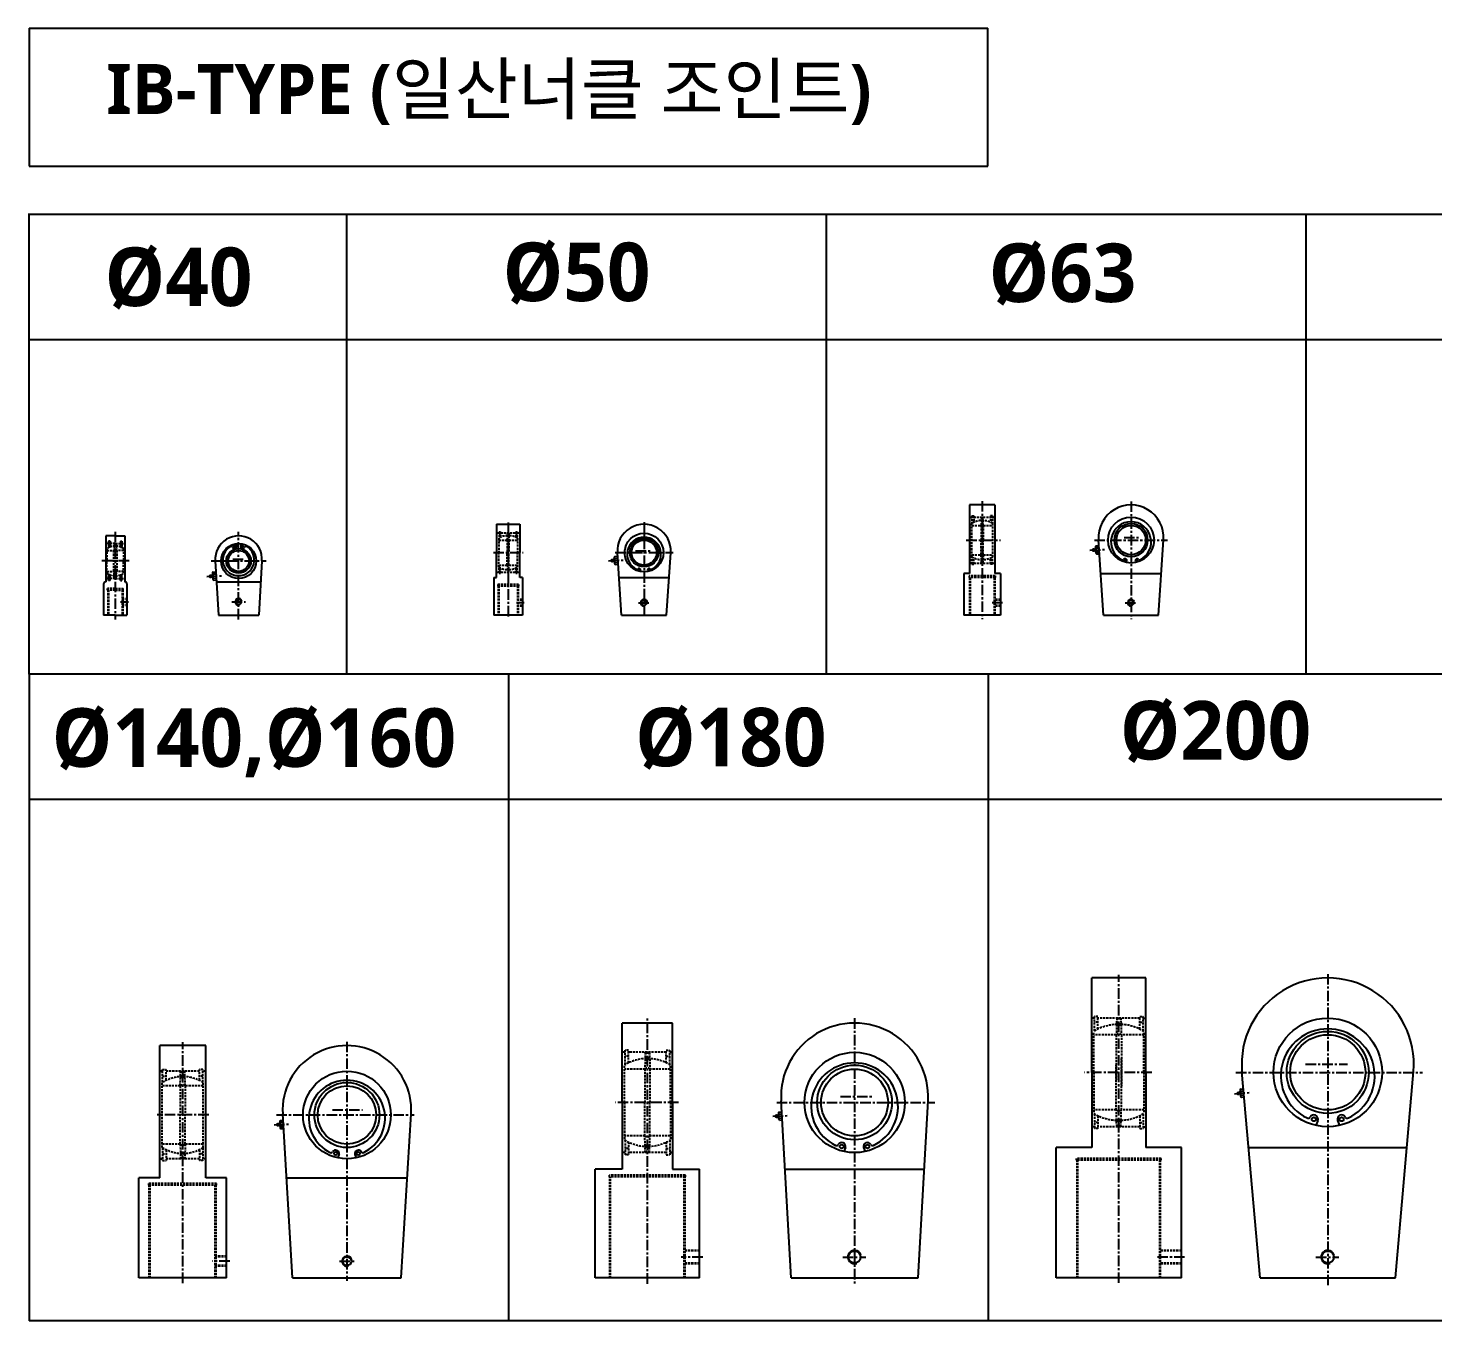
# Model space of a CAD drawing. Extents: x -1 to 3375, y 0 to 1547.
# Drawn here: x -1 to 1680, y 0 to 1547 of the extents above; entities that cross this region are included whole.
import ezdxf

# ---------------------------------------------------------------- set-up
doc = ezdxf.new("R2010")
doc.units = 0
doc.header["$LTSCALE"] = 5
doc.header["$MEASUREMENT"] = 0
doc.header["$PDMODE"] = 34
doc.linetypes.add('CENTERX2', pattern=[4, 2.5, -0.5, 0.5, -0.5])
doc.linetypes.add('HIDDENX2', pattern=[0.75, 0.5, -0.25])
doc.layers.get('0').update_dxf_attribs({"linetype": 'CONTINUOUS'})
doc.layers.get('Defpoints').update_dxf_attribs({"linetype": 'CONTINUOUS'})
for name, color, linetype in [('BOM-UDEF', 3, 'CONTINUOUS'), ('CEN', 1, 'CENTERX2'), ('HID', 2, 'HIDDENX2'), ('ML', 3, 'CONTINUOUS'), ('외형선', 140, 'CONTINUOUS')]:
    doc.layers.add(name, color=color, linetype=linetype)
doc.styles.add('H', font='txt.shx')
doc.styles.add('문자', font='romans.shx')

msp = doc.modelspace()

# ---------------------------------------------------------------- hatches: boundary and pattern name
at = {"layer": 'HID'}
h = msp.add_hatch(color=256, dxfattribs=at)
h.paths.add_polyline_path([(95.1, 930.4), (96.9, 930.4), (96.9, 932.9), (95.1, 932.9)])
h.paths.add_polyline_path([(96.9, 930.4), (95.1, 930.4), (95.1, 928.9), (96.9, 928.9)])
h.paths.add_polyline_path([(111.1, 932.9), (109.4, 932.9), (109.4, 930.4), (111.1, 930.4)])
h.paths.add_polyline_path([(111.1, 930.4), (109.4, 930.4), (109.4, 928.9), (111.1, 928.9)])
h = msp.add_hatch(color=256, dxfattribs=at)
h.paths.add_polyline_path([(95.1, 885.9), (96.9, 885.9), (96.9, 888.4), (95.1, 888.4)])
h.paths.add_polyline_path([(95.1, 889.9), (95.1, 888.4), (96.9, 888.4), (96.9, 889.9)])
h.paths.add_polyline_path([(111.1, 888.4), (111.1, 889.9), (109.4, 889.9), (109.4, 888.4)])
h.paths.add_polyline_path([(111.1, 888.4), (109.4, 888.4), (109.4, 885.9), (111.1, 885.9)])

# ---------------------------------------------------------------- linework, layer by layer
for p, q in [((3250, 1324), (-1.2, 1324)), ((0, 774), (0, 1324)), ((380, 774), (380, 1324)), ((954, 774), (954, 1324)), ((1528, 774), (1528, 1324)), ((3250, 1174), (0, 1174)), ((3375.1, 774), (0, 774)), ((0, 774), (0, 0)), ((574, 0), (574, 774)), ((1148, 0), (1148, 774)), ((3375.1, 624), (-0.3, 624)), ((3375.1, 0), (0, 0))]:
    msp.add_line(p, q)
for centre, radius, start, end in [((250.7, 860.4), 4, 15, 285), ((735.8, 859.4), 4, 6.7098, 286.5656), ((1318.5, 859.4), 4, 20.1536, 289.208), ((987.7, 76.4), 8, 17.3753, 289.8518), ((1553.9, 76.4), 8, 17.3753, 289.8518), ((380.3, 71.4), 6, 17.3753, 289.8518)]:
    msp.add_arc(centre, radius, start, end)
at = {"layer": 'CEN'}
for p, q in [((1140.4, 980.9), (1140.4, 839.6)), ((1318.5, 980.5), (1318.5, 839.7)), ((103.1, 944.4), (103.1, 839.4)), ((250.7, 839.4), (250.7, 944.4)), ((573.2, 955.5), (573.2, 841)), ((735.8, 955.9), (735.8, 841.2)), ((1121.3, 934.4), (1162.2, 934.4)), ((1121.3, 934.4), (1162.2, 934.4)), ((1274.6, 934.4), (1362.1, 934.4)), ((1310.1, 937.4), (1328.1, 937.4)), ((119.6, 909.4), (86.6, 909.4)), ((217.8, 909.4), (283.6, 909.4)), ((243.7, 911.4), (257.7, 911.4)), ((555.5, 919.4), (591, 919.4)), ((693.4, 909.6), (710.7, 910.5)), ((701.4, 919.4), (770.7, 919.4)), ((725.7, 921.4), (743.8, 921.4)), ((1269.3, 922.2), (1286.6, 923.1)), ((212.7, 890.8), (230, 891.7)), ((109.4, 860.4), (119.1, 860.4)), ((242.5, 860.4), (258.9, 860.4)), ((592.5, 859.4), (583.1, 859.4)), ((729, 859.4), (742.7, 859.4)), ((1164.8, 859.4), (1152.3, 859.4)), ((1311.5, 859.4), (1325.5, 859.4)), ((1303.9, 45.6), (1303.9, 414)), ((1553.9, 415.1), (1553.9, 42.4)), ((739.8, 44.5), (739.8, 363.6)), ((987.7, 362.2), (987.7, 44.5)), ((183.8, 45.3), (183.8, 333.5)), ((380.3, 334.1), (380.3, 48)), ((1527.4, 307.4), (1577.4, 307.4)), ((1343.3, 297.4), (1262.9, 297.4)), ((1444.1, 297.4), (1667.3, 297.4)), ((1442.4, 271.9), (1459.7, 273.3)), ((363, 252.4), (399.1, 252.4)), ((776.9, 261.4), (701.7, 261.4)), ((894.5, 261.4), (1083.9, 261.4)), ((970.7, 268.4), (1009.8, 268.4)), ((214.9, 246.4), (153.3, 246.4)), ((293.1, 234.5), (310.4, 235.4)), ((295.9, 246.4), (460.9, 246.4)), ((889.7, 244.8), (907.1, 245.6)), ((240, 71.4), (219.5, 71.4)), ((371.4, 71.4), (389.2, 71.4)), ((806, 76.4), (780.3, 76.4)), ((973.5, 76.4), (1001, 76.4)), ((1382.6, 76.4), (1347.6, 76.4)), ((1539.7, 76.4), (1567.2, 76.4))]:
    msp.add_line(p, q, dxfattribs=at)
at = {"layer": 'Defpoints', "color": 0, "linetype": 'ByBlock'}
for p in [(91.6, 939.4), (114.6, 939.4), (767.3, 301.4), (767.3, 221.4)]:
    msp.add_point(p, dxfattribs=at)
at = {"layer": 'HID'}
for p, q in [((1125.4, 961.9), (1128.2, 961.9)), ((1128.2, 963.4), (1128.2, 954.4)), ((1128.2, 963.4), (1130.4, 963.4)), ((1128.2, 958.5), (1130.4, 958.5)), ((1130.4, 963.4), (1130.4, 955.6)), ((1130.4, 961.9), (1150.4, 961.9)), ((1139.7, 961.9), (1139.2, 951.9)), ((1141.7, 951.9), (1141.1, 961.9)), ((1150.4, 963.4), (1150.4, 955.6)), ((1152.6, 963.4), (1150.4, 963.4)), ((1152.6, 958.5), (1150.4, 958.5)), ((1152.6, 963.4), (1152.6, 954.4)), ((1152.6, 961.9), (1155.4, 961.9)), ((559.2, 942.9), (562.3, 942.9)), ((562.3, 944.1), (564.2, 944.1)), ((562.3, 944.1), (562.3, 936.5)), ((564.2, 944.1), (564.2, 937.6)), ((564.2, 942.9), (582.2, 942.9)), ((572.2, 934.4), (572.5, 942.9)), ((573.9, 942.9), (574.2, 934.4)), ((582.2, 944.1), (582.2, 937.6)), ((582.2, 944.1), (584.1, 944.1)), ((584.1, 944.1), (584.1, 936.5)), ((584.1, 942.9), (587.2, 942.9)), ((1127.9, 914.5), (1127.9, 954.3)), ((1127.9, 951.9), (1139.2, 951.9)), ((1139.2, 951.9), (1139.2, 934.4)), ((1141.7, 951.9), (1152.9, 951.9)), ((1141.7, 951.9), (1141.7, 934.4)), ((1152.9, 954.3), (1152.9, 914.5)), ((103.1, 930.4), (91.6, 930.4)), ((95.1, 932.9), (95.1, 926)), ((96.9, 932.9), (95.1, 932.9)), ((96.9, 928.9), (95.1, 928.9)), ((96.9, 926), (95.1, 926)), ((96.9, 932.9), (96.9, 926)), ((102.1, 930.4), (101.6, 922.4)), ((103.1, 930.4), (114.6, 930.4)), ((104.1, 930.4), (104.6, 922.4)), ((109.4, 932.9), (109.4, 926)), ((109.4, 932.9), (111.1, 932.9)), ((109.4, 928.9), (111.1, 928.9)), ((109.4, 926), (111.1, 926)), ((111.1, 932.9), (111.1, 926)), ((562.2, 936.5), (562.2, 919.4)), ((562.2, 934.4), (572.2, 934.4)), ((562.3, 941), (564.2, 941)), ((572.2, 934.4), (572.2, 919.4)), ((574.2, 934.4), (574.2, 919.4)), ((574.2, 934.4), (584.2, 934.4)), ((584.1, 941), (582.2, 941)), ((584.2, 936.5), (584.2, 919.4)), ((1139.2, 916.9), (1139.2, 934.4)), ((1141.7, 916.9), (1141.7, 934.4)), ((93.1, 924), (93.1, 909.4)), ((93.1, 921.9), (103.1, 921.9)), ((93.1, 894.7), (93.1, 909.4)), ((101.1, 921.9), (101.1, 896.9)), ((113.1, 921.9), (103.1, 921.9)), ((105.1, 921.9), (105.1, 896.9)), ((113.1, 924), (113.1, 909.4)), ((113.1, 894.7), (113.1, 909.4)), ((562.2, 902.2), (562.2, 919.4)), ((572.2, 904.4), (572.2, 919.4)), ((574.2, 904.4), (574.2, 919.4)), ((584.2, 902.2), (584.2, 919.4)), ((1127.9, 916.9), (1139.2, 916.9)), ((1128.2, 905.4), (1128.2, 914.3)), ((1128.2, 910.3), (1130.4, 910.3)), ((1130.4, 905.4), (1130.4, 913.1)), ((1139.7, 906.9), (1139.2, 916.9)), ((1141.7, 916.9), (1141.1, 906.9)), ((1141.7, 916.9), (1152.9, 916.9)), ((1150.4, 905.4), (1150.4, 913.1)), ((1152.6, 910.3), (1150.4, 910.3)), ((1152.6, 905.4), (1152.6, 914.3)), ((93.1, 896.9), (103.1, 896.9)), ((95.1, 885.9), (95.1, 892.7)), ((96.9, 892.7), (95.1, 892.7)), ((96.9, 885.9), (96.9, 892.7)), ((102.1, 888.4), (101.6, 896.4)), ((113.1, 896.9), (103.1, 896.9)), ((104.1, 888.4), (104.6, 896.4)), ((109.4, 885.9), (109.4, 892.7)), ((109.4, 892.7), (111.1, 892.7)), ((111.1, 885.9), (111.1, 892.7)), ((559.2, 895.9), (562.3, 895.9)), ((562.2, 904.4), (572.2, 904.4)), ((562.3, 894.6), (562.3, 902.2)), ((562.3, 897.7), (564.2, 897.7)), ((562.3, 894.6), (564.2, 894.6)), ((564.2, 894.6), (564.2, 901.1)), ((564.2, 895.9), (582.2, 895.9)), ((572.2, 904.4), (572.5, 895.9)), ((573.9, 895.9), (574.2, 904.4)), ((574.2, 904.4), (584.2, 904.4)), ((582.2, 894.6), (582.2, 901.1)), ((584.1, 897.7), (582.2, 897.7)), ((582.2, 894.6), (584.1, 894.6)), ((584.1, 894.6), (584.1, 902.2)), ((584.1, 895.9), (587.2, 895.9)), ((1155.9, 891.4), (1124.9, 891.4)), ((1124.9, 891.4), (1124.9, 889.4)), ((1125.4, 906.9), (1128.2, 906.9)), ((1128.2, 905.4), (1130.4, 905.4)), ((1130.4, 906.9), (1150.4, 906.9)), ((1152.6, 905.4), (1150.4, 905.4)), ((1152.6, 906.9), (1155.4, 906.9)), ((1155.9, 891.4), (1155.9, 889.4)), ((103.1, 888.4), (91.6, 888.4)), ((103.1, 876.4), (93.6, 876.4)), ((93.6, 874.4), (93.6, 876.4)), ((103.1, 874.4), (93.6, 874.4)), ((94.1, 874.4), (94.1, 844.4)), ((94.9, 874.4), (94.9, 844.4)), ((96.9, 889.9), (95.1, 889.9)), ((96.9, 885.9), (95.1, 885.9)), ((103.1, 888.4), (114.6, 888.4)), ((103.1, 876.4), (112.6, 876.4)), ((103.1, 874.4), (112.6, 874.4)), ((109.4, 889.9), (111.1, 889.9)), ((109.4, 885.9), (111.1, 885.9)), ((111.4, 874.4), (111.4, 844.4)), ((112.1, 874.4), (112.1, 844.4)), ((112.6, 874.4), (112.6, 876.4)), ((585.7, 881.4), (560.7, 881.4)), ((560.7, 881.4), (560.7, 879.4)), ((585.7, 879.4), (560.7, 879.4)), ((561.2, 879.4), (561.2, 844.4)), ((562, 879.4), (562, 844.4)), ((584.5, 879.4), (584.5, 844.4)), ((585.2, 879.4), (585.2, 844.4)), ((585.7, 881.4), (585.7, 879.4)), ((1155.9, 889.4), (1124.9, 889.4)), ((1125.4, 889.4), (1125.4, 844.4)), ((1126.2, 889.4), (1126.2, 844.4)), ((1154.7, 889.4), (1154.7, 844.4)), ((1155.4, 889.4), (1155.4, 844.4)), ((111.4, 864.4), (117.1, 864.4)), ((111.4, 863.6), (117.1, 863.6)), ((590.2, 863.4), (584.5, 863.4)), ((590.2, 862.6), (584.5, 862.6)), ((1162.4, 863.4), (1154.7, 863.4)), ((1162.4, 862.6), (1154.7, 862.6)), ((111.4, 857.2), (117.1, 857.2)), ((111.4, 856.4), (117.1, 856.4)), ((590.2, 856.1), (584.5, 856.1)), ((590.2, 855.4), (584.5, 855.4)), ((1162.4, 856.1), (1154.7, 856.1)), ((1162.4, 855.4), (1154.7, 855.4)), ((1274.7, 362.4), (1271.4, 362.4)), ((1278.9, 364.4), (1274.7, 364.4)), ((1274.7, 347), (1274.7, 364.4)), ((1278.9, 357.4), (1274.7, 357.4)), ((1278.9, 349.2), (1278.9, 364.4)), ((1328.9, 362.4), (1278.9, 362.4)), ((1301.4, 362.4), (1300.9, 342.4)), ((1306.4, 362.4), (1306.9, 342.4)), ((1328.9, 349.2), (1328.9, 364.4)), ((1328.9, 349.2), (1328.9, 364.4)), ((1328.9, 364.4), (1333.1, 364.4)), ((1328.9, 357.4), (1333.1, 357.4)), ((1333.1, 347), (1333.1, 364.4)), ((1333.1, 347), (1333.1, 364.4)), ((1333.1, 362.4), (1336.4, 362.4)), ((1273.9, 297.4), (1273.9, 346.5)), ((1300.9, 342.4), (1273.9, 342.4)), ((1300.9, 342.4), (1300.9, 288.3)), ((1333.9, 342.4), (1306.9, 342.4)), ((1306.9, 342.4), (1306.9, 280.8)), ((1333.9, 297.4), (1333.9, 346.5)), ((713.1, 321.4), (709.8, 321.4)), ((717.3, 323.9), (713.1, 323.9)), ((713.1, 306.6), (713.1, 323.9)), ((717.3, 308.9), (717.3, 323.9)), ((762.3, 321.4), (717.3, 321.4)), ((737.3, 321.4), (736.8, 301.4)), ((742.3, 321.4), (742.8, 301.4)), ((762.3, 308.9), (762.3, 323.9)), ((762.3, 323.9), (766.5, 323.9)), ((766.5, 306.6), (766.5, 323.9)), ((769.8, 321.4), (766.5, 321.4)), ((766.5, 321.4), (769.8, 321.4)), ((712.3, 261.4), (712.3, 306.1)), ((717.3, 316.6), (713.1, 316.6)), ((762.3, 316.6), (766.5, 316.6)), ((767.3, 261.4), (767.3, 306.1)), ((1300.9, 252.4), (1300.9, 306.6)), ((1306.9, 252.4), (1306.9, 314.1)), ((159.6, 298.9), (156.3, 298.9)), ((156.3, 298.9), (159.6, 298.9)), ((159.6, 285.5), (159.6, 300.9)), ((159.6, 300.9), (163.8, 300.9)), ((159.6, 293), (163.8, 293)), ((163.8, 287.8), (163.8, 300.9)), ((203.8, 298.9), (163.8, 298.9)), ((180.8, 281.4), (181.3, 298.9)), ((186.8, 281.4), (186.3, 298.9)), ((203.8, 287.8), (203.8, 300.9)), ((208, 300.9), (203.8, 300.9)), ((208, 293), (203.8, 293)), ((208, 285.5), (208, 300.9)), ((211.3, 298.9), (208, 298.9)), ((736.8, 301.4), (712.3, 301.4)), ((736.8, 301.4), (736.8, 261.4)), ((767.3, 301.4), (742.8, 301.4)), ((742.8, 301.4), (742.8, 261.4)), ((1273.9, 297.4), (1273.9, 248.4)), ((1333.9, 297.4), (1333.9, 248.4)), ((159.3, 207.5), (159.3, 285.4)), ((180.8, 281.4), (159.3, 281.4)), ((180.8, 281.4), (180.8, 246.4)), ((208.3, 281.4), (186.8, 281.4)), ((186.8, 281.4), (186.8, 246.4)), ((208.3, 207.5), (208.3, 285.4)), ((712.3, 261.4), (712.3, 216.7)), ((736.8, 221.4), (736.8, 261.4)), ((742.8, 221.4), (742.8, 261.4)), ((767.3, 261.4), (767.3, 216.7)), ((1300.9, 252.4), (1273.9, 252.4)), ((1301.4, 232.4), (1300.9, 252.4)), ((1306.4, 232.4), (1306.9, 252.4)), ((1333.9, 252.4), (1306.9, 252.4)), ((180.8, 211.4), (180.8, 246.4)), ((186.8, 211.4), (186.8, 246.4)), ((1274.7, 247.9), (1274.7, 230.4)), ((1278.9, 237.5), (1274.7, 237.5)), ((1278.9, 245.6), (1278.9, 230.4)), ((1328.9, 245.6), (1328.9, 230.4)), ((1328.9, 245.6), (1328.9, 230.4)), ((1328.9, 237.5), (1333.1, 237.5)), ((1333.1, 247.9), (1333.1, 230.4)), ((1333.1, 247.9), (1333.1, 230.4)), ((736.8, 221.4), (712.3, 221.4)), ((737.3, 201.4), (736.8, 221.4)), ((742.3, 201.4), (742.8, 221.4)), ((767.3, 221.4), (742.8, 221.4)), ((1274.7, 232.4), (1271.4, 232.4)), ((1278.9, 230.4), (1274.7, 230.4)), ((1328.9, 232.4), (1278.9, 232.4)), ((1328.9, 230.4), (1333.1, 230.4)), ((1328.9, 230.4), (1333.1, 230.4)), ((1333.1, 232.4), (1336.4, 232.4)), ((1333.1, 232.4), (1336.4, 232.4)), ((180.8, 211.4), (159.3, 211.4)), ((159.6, 207.3), (159.6, 191.9)), ((163.8, 205), (163.8, 191.9)), ((180.8, 211.4), (181.3, 193.9)), ((186.8, 211.4), (186.3, 193.9)), ((208.3, 211.4), (186.8, 211.4)), ((203.8, 205), (203.8, 191.9)), ((208, 207.3), (208, 191.9)), ((713.1, 216.2), (713.1, 198.9)), ((717.3, 206.2), (713.1, 206.2)), ((717.3, 214), (717.3, 198.9)), ((762.3, 214), (762.3, 198.9)), ((762.3, 206.2), (766.5, 206.2)), ((766.5, 216.2), (766.5, 198.9)), ((156.3, 193.9), (159.6, 193.9)), ((159.6, 193.9), (156.3, 193.9)), ((159.6, 199.8), (163.8, 199.8)), ((159.6, 191.9), (163.8, 191.9)), ((203.8, 193.9), (163.8, 193.9)), ((208, 199.8), (203.8, 199.8)), ((208, 191.9), (203.8, 191.9)), ((211.3, 193.9), (208, 193.9)), ((713.1, 201.4), (709.8, 201.4)), ((717.3, 198.9), (713.1, 198.9)), ((762.3, 201.4), (717.3, 201.4)), ((762.3, 198.9), (766.5, 198.9)), ((766.5, 201.4), (769.8, 201.4)), ((769.8, 201.4), (766.5, 201.4)), ((1354.4, 194.4), (1253.4, 194.4)), ((1253.4, 192.4), (1253.4, 194.4)), ((1354.4, 192.4), (1253.4, 192.4)), ((1253.9, 51.4), (1253.9, 192.4)), ((1254.9, 51.4), (1254.9, 192.4)), ((1352.9, 51.4), (1352.9, 192.4)), ((1353.9, 51.4), (1353.9, 192.4)), ((1354.4, 192.4), (1354.4, 194.4)), ((785.3, 174.4), (694.3, 174.4)), ((694.3, 172.4), (694.3, 174.4)), ((785.3, 172.4), (694.3, 172.4)), ((694.8, 51.4), (694.8, 172.4)), ((695.8, 51.4), (695.8, 172.4)), ((783.8, 51.4), (783.8, 172.4)), ((784.8, 51.4), (784.8, 172.4)), ((785.3, 172.4), (785.3, 174.4)), ((224.3, 164.4), (143.3, 164.4)), ((143.3, 162.4), (143.3, 164.4)), ((224.3, 162.4), (143.3, 162.4)), ((143.8, 51.4), (143.8, 162.4)), ((144.8, 51.4), (144.8, 162.4)), ((222.8, 51.4), (222.8, 162.4)), ((223.8, 51.4), (223.8, 162.4)), ((224.3, 162.4), (224.3, 164.4)), ((802.3, 84.4), (783.8, 84.4)), ((1378.9, 84.4), (1352.9, 84.4)), ((236.3, 77.4), (222.8, 77.4)), ((236.3, 76.7), (222.8, 76.7)), ((802.3, 83.7), (783.8, 83.7)), ((802.3, 69.2), (783.8, 69.2)), ((802.3, 68.4), (783.8, 68.4)), ((1378.9, 83.7), (1352.9, 83.7)), ((1378.9, 69.2), (1352.9, 69.2)), ((1378.9, 68.4), (1352.9, 68.4)), ((236.3, 66.2), (222.8, 66.2)), ((236.3, 65.4), (222.8, 65.4))]:
    msp.add_line(p, q, dxfattribs=at)
for centre, radius, start, end in [((1140.4, 962.7), 1.12, 231.1937, 308.8063), ((573.2, 943.7), 1.06, 228.8243, 311.1757), ((1140.4, 934.4), 23.5, 57.8651, 122.1349), ((1140.5, 950.1), 2.18, 55.074, 124.926), ((1140.4, 956.7), 1.43, 55.1251, 124.8749), ((1140.4, 959), 1.43, 235.1251, 304.8749), ((103.1, 909.4), 17.8, 90, 124.2899), ((103.1, 931.7), 1.66, 233.0571, 306.9429), ((103.1, 909.4), 17.8, 55.7101, 90), ((573.2, 919.4), 20.4, 92.2861, 122.7204), ((573.2, 932.6), 1.99, 59.8465, 120.1535), ((573.2, 938.2), 1.68, 61.1786, 118.8214), ((573.2, 940.9), 1.41, 234.9589, 305.0411), ((573.2, 919.4), 20.4, 57.2796, 87.7139), ((103.1, 920.4), 2.49, 36.417, 143.583), ((1140.4, 934.4), 23.5, 237.8651, 302.1349), ((1140.4, 934.4), 23.5, 237.8651, 302.1349), ((1140.5, 918.7), 2.18, 235.074, 304.926), ((1140.3, 909.4), 1.77, 58.7183, 121.2817), ((1140.3, 912.4), 1.77, 238.7183, 301.2817), ((103.1, 909.4), 17.8, 235.7101, 270), ((103.1, 898.3), 2.49, 216.417, 323.583), ((103.1, 909.4), 17.8, 270, 304.2899), ((573.2, 919.4), 20.4, 237.2796, 267.7139), ((573.2, 906.1), 1.99, 239.8465, 300.1535), ((573.2, 897.9), 1.41, 54.9589, 125.0411), ((573.2, 900.5), 1.68, 241.1786, 298.8214), ((573.2, 895.1), 1.06, 48.8243, 131.1757), ((573.2, 919.4), 20.4, 272.2861, 302.7204), ((1140.4, 906), 1.12, 51.1937, 128.8063), ((103.1, 887), 1.66, 53.0571, 126.9429), ((1303.9, 297.4), 57.5, 58.551, 121.449), ((1303.9, 350.7), 4.92, 56.8342, 123.1658), ((1303.9, 359), 4.92, 236.8342, 303.1658), ((1303.9, 366.4), 4.73, 238.0768, 301.9232), ((1303.9, 337.8), 5.54, 57.2256, 122.7744), ((739.8, 323.2), 3.05, 215.0268, 324.9732), ((739.8, 261.4), 52.5, 58.4119, 121.5881), ((739.8, 310.8), 4.06, 48.5479, 131.4521), ((739.8, 316.9), 4.06, 228.5479, 311.4521), ((183.8, 246.4), 46, 57.8181, 122.1819), ((183.8, 289), 4.29, 51.2481, 128.7519), ((183.8, 295.7), 4.29, 231.2481, 308.7519), ((183.8, 301.9), 3.89, 229.9812, 310.0188), ((739.8, 297.9), 4.64, 49.6893, 130.3107), ((183.8, 277.9), 4.63, 49.6294, 130.3706), ((1303.9, 257.1), 5.54, 237.2256, 302.7744), ((1303.9, 297.4), 57.5, 238.551, 301.449), ((1303.9, 235.9), 4.92, 56.8342, 123.1658), ((1303.9, 244.1), 4.92, 236.8342, 303.1658), ((739.8, 225), 4.64, 229.6893, 310.3107), ((1303.9, 228.4), 4.73, 58.0768, 121.9232), ((183.8, 246.4), 46, 237.8181, 302.1819), ((183.8, 215), 4.63, 229.6294, 310.3706), ((739.8, 261.4), 52.5, 238.4119, 301.5881), ((739.8, 205.9), 4.06, 48.5479, 131.4521), ((739.8, 212), 4.06, 228.5479, 311.4521), ((739.8, 199.7), 3.05, 35.0268, 144.9732), ((183.8, 197.2), 4.29, 51.2481, 128.7519), ((183.8, 203.9), 4.29, 231.2481, 308.7519), ((183.8, 190.9), 3.89, 49.9812, 130.0188)]:
    msp.add_arc(centre, radius, start, end, dxfattribs=at)
at = {"layer": 'ML'}
for p, q in [((1125.4, 976.4), (1125.4, 894.4)), ((1155.4, 976.4), (1125.4, 976.4)), ((1155.4, 976.4), (1155.4, 894.4)), ((559.2, 953.4), (559.2, 919.4)), ((559.2, 953.4), (587.2, 953.4)), ((587.2, 953.4), (587.2, 919.4)), ((103.1, 939.4), (91.6, 939.4)), ((91.6, 939.4), (91.6, 884.4)), ((103.1, 939.4), (114.6, 939.4)), ((114.6, 939.4), (114.6, 884.4)), ((248, 929.6), (248, 925.7)), ((253.2, 929.6), (253.2, 925.7)), ((1276, 926.1), (1276.4, 918.9)), ((1276.7, 927.4), (1280.1, 927.6)), ((1276.9, 925), (1280.2, 925.2)), ((1285.5, 844.4), (1279.6, 934.8)), ((1351.5, 844.4), (1357.4, 934.8)), ((222.8, 909.4), (226.7, 844.4)), ((278.6, 909.4), (274.7, 844.4)), ((559.2, 889.4), (559.2, 919.4)), ((587.2, 889.4), (587.2, 919.4)), ((700.1, 913.6), (700.5, 906.4)), ((700.8, 914.8), (704.2, 915)), ((701, 912.4), (704.3, 912.6)), ((701.2, 907.6), (704.6, 907.8)), ((708.8, 844.4), (703.9, 919.3)), ((762.8, 844.4), (767.8, 919.3)), ((1277.1, 920.2), (1280.5, 920.4)), ((1277.2, 917.8), (1280.7, 918)), ((1313.5, 909.3), (1312.7, 907.4)), ((1323.5, 909.3), (1324.3, 907.4)), ((219.4, 894.7), (219.8, 887.5)), ((220.2, 896), (223.6, 896.1)), ((220.3, 893.6), (223.7, 893.8)), ((701.3, 905.2), (704.8, 905.4)), ((731.6, 898.3), (730.9, 896.7)), ((740.1, 898.3), (740.7, 896.7)), ((1118.4, 894.4), (1118.4, 844.4)), ((1125.4, 894.4), (1118.4, 894.4)), ((1162.4, 894.4), (1155.4, 894.4)), ((1162.4, 894.4), (1162.4, 844.4)), ((1282.2, 894.4), (1354.8, 894.4)), ((89.1, 881.9), (89.1, 844.4)), ((117.1, 881.9), (117.1, 844.4)), ((220.6, 888.8), (224, 889)), ((220.7, 886.4), (224.1, 886.6)), ((224.3, 884.4), (277.1, 884.4)), ((556.2, 889.4), (556.2, 844.4)), ((556.2, 889.4), (559.2, 889.4)), ((590.2, 889.4), (587.2, 889.4)), ((590.2, 889.4), (590.2, 844.4)), ((705.9, 889.4), (765.8, 889.4)), ((103.1, 844.4), (89.1, 844.4)), ((103.1, 844.4), (117.1, 844.4)), ((226.7, 844.4), (274.7, 844.4)), ((590.2, 844.4), (556.2, 844.4)), ((708.8, 844.4), (762.8, 844.4)), ((1162.4, 844.4), (1118.4, 844.4)), ((1285.5, 844.4), (1351.5, 844.4)), ((1271.4, 297.4), (1271.4, 410.4)), ((1336.4, 410.4), (1271.4, 410.4)), ((1336.4, 297.4), (1336.4, 410.4)), ((709.8, 261.4), (709.8, 356.4)), ((769.8, 356.4), (709.8, 356.4)), ((769.8, 261.4), (769.8, 356.4)), ((156.3, 171.4), (156.3, 329.4)), ((211.3, 329.4), (156.3, 329.4)), ((211.3, 171.4), (211.3, 329.4)), ((1271.4, 297.4), (1271.4, 207.4)), ((1336.4, 297.4), (1336.4, 207.4)), ((1472.9, 51.4), (1451.2, 298.6)), ((1634.9, 51.4), (1656.5, 298.6)), ((1449, 276), (1449.6, 268.9)), ((1449.7, 277.3), (1453.1, 277.6)), ((1449.9, 274.9), (1453.2, 275.2)), ((1450.3, 270.1), (1453.7, 270.4)), ((709.8, 261.4), (709.8, 181.4)), ((769.8, 261.4), (769.8, 181.4)), ((911.7, 51.4), (899.8, 263.5)), ((1063.7, 51.4), (1075.6, 263.5)), ((1450.5, 267.7), (1453.9, 268)), ((299.8, 238.5), (300.2, 231.3)), ((300.5, 239.7), (303.9, 239.9)), ((300.6, 237.3), (304, 237.5)), ((315.3, 51.4), (303.4, 247.8)), ((445.3, 51.4), (457.1, 247.8)), ((896.5, 248.7), (896.8, 241.5)), ((897.2, 249.9), (900.6, 250.1)), ((897.3, 247.5), (900.6, 247.7)), ((897.6, 242.7), (901, 242.9)), ((897.7, 240.3), (901.1, 240.5)), ((1542.1, 240), (1539.7, 234)), ((1565.6, 240), (1568, 234)), ((300.9, 232.5), (304.3, 232.7)), ((301, 230.1), (304.5, 230.3)), ((976.9, 207.5), (974.9, 202.8)), ((998.5, 207.5), (1000.4, 202.8)), ((1228.9, 51.4), (1228.9, 207.4)), ((1271.4, 207.4), (1228.9, 207.4)), ((1378.9, 207.4), (1336.4, 207.4)), ((1378.9, 51.4), (1378.9, 207.4)), ((1459.1, 207.4), (1648.6, 207.4)), ((370.8, 199.2), (369.1, 195.1)), ((389.8, 199.2), (391.4, 195.1)), ((131.3, 51.4), (131.3, 171.4)), ((156.3, 171.4), (131.3, 171.4)), ((236.3, 171.4), (211.3, 171.4)), ((236.3, 51.4), (236.3, 171.4)), ((308, 171.4), (452.5, 171.4)), ((709.8, 181.4), (677.3, 181.4)), ((677.3, 51.4), (677.3, 181.4)), ((769.8, 181.4), (802.3, 181.4)), ((802.3, 51.4), (802.3, 181.4)), ((904.4, 181.4), (1071, 181.4)), ((236.3, 51.4), (131.3, 51.4)), ((315.3, 51.4), (445.3, 51.4)), ((802.3, 51.4), (677.3, 51.4)), ((911.7, 51.4), (1063.7, 51.4)), ((1378.9, 51.4), (1228.9, 51.4)), ((1472.9, 51.4), (1634.9, 51.4))]:
    msp.add_line(p, q, dxfattribs=at)
for points in [[(1274.3, 923), (1274.3, 923), (1274.4, 923), (1274.4, 922.9), (1274.5, 922.9), (1274.6, 922.9), (1274.7, 922.9), (1274.8, 922.9), (1274.9, 923), (1274.9, 923), (1275, 923), (1275.1, 923.1), (1275.2, 923.1), (1275.2, 923.2), (1275.3, 923.3), (1275.4, 923.4), (1275.4, 923.5), (1275.5, 923.5), (1275.6, 923.6), (1275.7, 923.8), (1275.7, 923.9), (1275.8, 924.1), (1275.9, 924.3), (1276, 924.6), (1276.1, 924.9)], [(698.4, 910.4), (698.4, 910.4), (698.5, 910.4), (698.6, 910.4), (698.6, 910.4), (698.7, 910.4), (698.8, 910.4), (698.9, 910.4), (699, 910.4), (699, 910.4), (699.1, 910.5), (699.2, 910.5), (699.3, 910.6), (699.3, 910.7), (699.4, 910.7), (699.5, 910.8), (699.5, 910.9), (699.6, 911), (699.7, 911.1), (699.8, 911.2), (699.8, 911.3), (699.9, 911.5), (700, 911.8), (700.1, 912), (700.2, 912.4)], [(700.4, 907.6), (700.3, 907.9), (700.2, 908.2), (700.1, 908.4), (700, 908.6), (699.9, 908.7), (699.8, 908.8), (699.7, 908.9), (699.6, 909), (699.6, 909.1), (699.5, 909.1), (699.4, 909.2), (699.3, 909.2), (699.3, 909.3), (699.2, 909.3), (699.1, 909.4), (699, 909.4), (698.9, 909.4), (698.8, 909.4), (698.8, 909.4), (698.7, 909.4), (698.6, 909.4), (698.5, 909.4), (698.5, 909.4), (698.5, 909.4)], [(1276.3, 920.1), (1276.2, 920.5), (1276.1, 920.8), (1276, 921), (1275.9, 921.1), (1275.8, 921.3), (1275.7, 921.4), (1275.6, 921.5), (1275.5, 921.5), (1275.5, 921.6), (1275.4, 921.7), (1275.3, 921.7), (1275.2, 921.8), (1275.2, 921.8), (1275.1, 921.9), (1275, 921.9), (1274.9, 921.9), (1274.8, 922), (1274.7, 922), (1274.7, 922), (1274.6, 922), (1274.5, 921.9), (1274.4, 921.9), (1274.4, 921.9), (1274.4, 921.9)], [(217.8, 891.6), (217.8, 891.6), (217.8, 891.6), (217.9, 891.5), (218, 891.5), (218.1, 891.5), (218.1, 891.5), (218.2, 891.5), (218.3, 891.5), (218.4, 891.6), (218.5, 891.6), (218.5, 891.7), (218.6, 891.7), (218.7, 891.8), (218.7, 891.9), (218.8, 892), (218.9, 892), (219, 892.1), (219, 892.2), (219.1, 892.3), (219.2, 892.5), (219.3, 892.7), (219.4, 892.9), (219.4, 893.2), (219.5, 893.5)], [(219.8, 888.7), (219.7, 889.1), (219.6, 889.3), (219.4, 889.6), (219.4, 889.7), (219.3, 889.9), (219.2, 890), (219.1, 890.1), (219, 890.1), (218.9, 890.2), (218.8, 890.3), (218.8, 890.3), (218.7, 890.4), (218.6, 890.4), (218.5, 890.5), (218.5, 890.5), (218.4, 890.5), (218.3, 890.5), (218.2, 890.5), (218.1, 890.5), (218, 890.5), (218, 890.5), (217.9, 890.5), (217.9, 890.5), (217.8, 890.5)], [(1447.4, 272.8), (1447.5, 272.8), (1447.5, 272.8), (1447.6, 272.8), (1447.6, 272.8), (1447.7, 272.8), (1447.8, 272.8), (1447.9, 272.8), (1448, 272.8), (1448, 272.9), (1448.1, 272.9), (1448.2, 273), (1448.3, 273), (1448.3, 273.1), (1448.4, 273.2), (1448.5, 273.3), (1448.5, 273.3), (1448.6, 273.4), (1448.7, 273.5), (1448.8, 273.6), (1448.8, 273.8), (1448.9, 274), (1449, 274.2), (1449, 274.5), (1449.1, 274.8)], [(1449.5, 270.1), (1449.4, 270.4), (1449.3, 270.7), (1449.2, 270.9), (1449.1, 271), (1449, 271.2), (1448.9, 271.3), (1448.8, 271.4), (1448.7, 271.4), (1448.6, 271.5), (1448.5, 271.6), (1448.4, 271.6), (1448.4, 271.7), (1448.3, 271.7), (1448.2, 271.8), (1448.1, 271.8), (1448.1, 271.8), (1448, 271.8), (1447.9, 271.8), (1447.8, 271.8), (1447.7, 271.8), (1447.6, 271.8), (1447.6, 271.8), (1447.5, 271.8), (1447.5, 271.8)], [(298.1, 235.3), (298.1, 235.3), (298.2, 235.3), (298.2, 235.3), (298.3, 235.3), (298.4, 235.3), (298.5, 235.3), (298.6, 235.3), (298.6, 235.3), (298.7, 235.3), (298.8, 235.4), (298.9, 235.4), (298.9, 235.5), (299, 235.6), (299.1, 235.6), (299.2, 235.7), (299.2, 235.8), (299.3, 235.9), (299.4, 236), (299.5, 236.1), (299.5, 236.2), (299.6, 236.4), (299.7, 236.6), (299.8, 236.9), (299.8, 237.3)], [(894.8, 245.6), (894.8, 245.6), (894.8, 245.5), (894.9, 245.5), (895, 245.5), (895.1, 245.5), (895.1, 245.5), (895.2, 245.5), (895.3, 245.5), (895.4, 245.6), (895.5, 245.6), (895.5, 245.7), (895.6, 245.7), (895.7, 245.8), (895.8, 245.9), (895.8, 245.9), (895.9, 246), (896, 246.1), (896.1, 246.2), (896.1, 246.3), (896.2, 246.5), (896.3, 246.6), (896.4, 246.9), (896.5, 247.2), (896.5, 247.5)], [(896.8, 242.7), (896.6, 243), (896.5, 243.3), (896.4, 243.5), (896.3, 243.7), (896.2, 243.8), (896.2, 243.9), (896.1, 244), (896, 244.1), (895.9, 244.2), (895.8, 244.2), (895.8, 244.3), (895.7, 244.4), (895.6, 244.4), (895.5, 244.5), (895.4, 244.5), (895.4, 244.5), (895.3, 244.5), (895.2, 244.5), (895.1, 244.5), (895, 244.5), (895, 244.5), (894.9, 244.5), (894.9, 244.5), (894.8, 244.5)], [(300.1, 232.5), (300, 232.8), (299.9, 233.1), (299.8, 233.3), (299.7, 233.5), (299.6, 233.6), (299.5, 233.7), (299.4, 233.8), (299.3, 233.9), (299.2, 233.9), (299.2, 234), (299.1, 234.1), (299, 234.1), (298.9, 234.2), (298.9, 234.2), (298.8, 234.3), (298.7, 234.3), (298.6, 234.3), (298.5, 234.3), (298.4, 234.3), (298.4, 234.3), (298.3, 234.3), (298.2, 234.3), (298.2, 234.3), (298.2, 234.2)]]:
    msp.add_lwpolyline(points, dxfattribs=at)
for points in [[(698.6, 909.9), (698.6, 909.9), (698.6, 910), (698.5, 910.1), (698.5, 910.1), (698.5, 910.2), (698.5, 910.3), (698.5, 910.3), (698.4, 910.4), (698.4, 910.5), (698.4, 910.5), (698.3, 910.6), (698.3, 910.6), (698.2, 910.7), (698.2, 910.7), (698.1, 910.8), (698.1, 910.8), (698, 910.8), (698, 910.9), (697.9, 910.9), (697.9, 910.9), (697.8, 910.9), (697.7, 910.9), (697.7, 910.9), (697.6, 910.9), (697.5, 910.9), (697.5, 910.8), (697.4, 910.8), (697.3, 910.8), (697.2, 910.8), (697.1, 910.7), (697.1, 910.7), (697, 910.6), (696.9, 910.6), (696.9, 910.5), (696.8, 910.5), (696.7, 910.4), (696.7, 910.4), (696.6, 910.3), (696.6, 910.3), (696.6, 910.2), (696.5, 910.1), (696.5, 910.1), (696.4, 910), (696.4, 910), (696.4, 909.9), (696.4, 909.9), (696.4, 909.8), (696.4, 909.8), (696.4, 909.7), (696.4, 909.7), (696.4, 909.6), (696.4, 909.6), (696.5, 909.5), (696.5, 909.5), (696.6, 909.4), (696.6, 909.4), (696.6, 909.3), (696.7, 909.3), (696.7, 909.2), (696.8, 909.2), (696.9, 909.1), (696.9, 909.1), (697, 909), (697.1, 909), (697.2, 909), (697.2, 908.9), (697.3, 908.9), (697.4, 908.9), (697.5, 908.8), (697.6, 908.8), (697.6, 908.8), (697.7, 908.8), (697.8, 908.8), (697.9, 908.8), (697.9, 908.8), (698, 908.8), (698, 908.8), (698.1, 908.9), (698.1, 908.9), (698.2, 908.9), (698.2, 909), (698.3, 909), (698.3, 909.1), (698.4, 909.1), (698.4, 909.2), (698.4, 909.2), (698.5, 909.3), (698.5, 909.4), (698.5, 909.4), (698.5, 909.5), (698.5, 909.6), (698.6, 909.6), (698.6, 909.7), (698.6, 909.7), (698.6, 909.8)], [(1274.5, 922.4), (1274.5, 922.5), (1274.5, 922.6), (1274.4, 922.6), (1274.4, 922.7), (1274.4, 922.8), (1274.4, 922.8), (1274.4, 922.9), (1274.3, 923), (1274.3, 923), (1274.3, 923.1), (1274.2, 923.1), (1274.2, 923.2), (1274.1, 923.2), (1274.1, 923.3), (1274, 923.3), (1274, 923.4), (1273.9, 923.4), (1273.9, 923.4), (1273.8, 923.4), (1273.8, 923.4), (1273.7, 923.5), (1273.6, 923.5), (1273.6, 923.4), (1273.5, 923.4), (1273.4, 923.4), (1273.4, 923.4), (1273.3, 923.4), (1273.2, 923.3), (1273.1, 923.3), (1273, 923.3), (1273, 923.2), (1272.9, 923.2), (1272.8, 923.1), (1272.8, 923.1), (1272.7, 923), (1272.6, 923), (1272.6, 922.9), (1272.5, 922.9), (1272.5, 922.8), (1272.4, 922.8), (1272.4, 922.7), (1272.4, 922.6), (1272.3, 922.6), (1272.3, 922.5), (1272.3, 922.5), (1272.3, 922.4), (1272.3, 922.4), (1272.3, 922.3), (1272.3, 922.3), (1272.3, 922.2), (1272.3, 922.2), (1272.3, 922.1), (1272.4, 922.1), (1272.4, 922), (1272.4, 922), (1272.5, 921.9), (1272.5, 921.9), (1272.6, 921.8), (1272.6, 921.8), (1272.7, 921.7), (1272.8, 921.7), (1272.8, 921.6), (1272.9, 921.6), (1273, 921.5), (1273, 921.5), (1273.1, 921.5), (1273.2, 921.4), (1273.3, 921.4), (1273.4, 921.4), (1273.5, 921.4), (1273.5, 921.4), (1273.6, 921.4), (1273.7, 921.4), (1273.8, 921.4), (1273.8, 921.4), (1273.9, 921.4), (1273.9, 921.4), (1274, 921.4), (1274, 921.5), (1274.1, 921.5), (1274.1, 921.5), (1274.2, 921.6), (1274.2, 921.6), (1274.3, 921.7), (1274.3, 921.7), (1274.3, 921.8), (1274.4, 921.9), (1274.4, 921.9), (1274.4, 922), (1274.4, 922), (1274.4, 922.1), (1274.5, 922.2), (1274.5, 922.2), (1274.5, 922.3), (1274.5, 922.4)], [(217.9, 891), (217.9, 891.1), (217.9, 891.1), (217.9, 891.2), (217.9, 891.3), (217.9, 891.3), (217.8, 891.4), (217.8, 891.5), (217.8, 891.5), (217.8, 891.6), (217.7, 891.7), (217.7, 891.7), (217.6, 891.8), (217.6, 891.8), (217.5, 891.9), (217.5, 891.9), (217.4, 891.9), (217.4, 892), (217.3, 892), (217.3, 892), (217.2, 892), (217.2, 892), (217.1, 892), (217, 892), (217, 892), (216.9, 892), (216.8, 892), (216.7, 892), (216.7, 891.9), (216.6, 891.9), (216.5, 891.9), (216.4, 891.8), (216.3, 891.8), (216.3, 891.7), (216.2, 891.7), (216.1, 891.6), (216.1, 891.6), (216, 891.5), (216, 891.5), (215.9, 891.4), (215.9, 891.3), (215.9, 891.3), (215.8, 891.2), (215.8, 891.2), (215.8, 891.1), (215.8, 891.1), (215.7, 891), (215.7, 891), (215.7, 890.9), (215.7, 890.9), (215.8, 890.8), (215.8, 890.8), (215.8, 890.7), (215.8, 890.7), (215.9, 890.6), (215.9, 890.6), (216, 890.5), (216, 890.5), (216, 890.4), (216.1, 890.4), (216.2, 890.3), (216.2, 890.3), (216.3, 890.2), (216.4, 890.2), (216.4, 890.1), (216.5, 890.1), (216.6, 890.1), (216.7, 890), (216.8, 890), (216.8, 890), (216.9, 890), (217, 890), (217.1, 890), (217.1, 889.9), (217.2, 890), (217.3, 890), (217.3, 890), (217.4, 890), (217.4, 890), (217.5, 890), (217.5, 890.1), (217.6, 890.1), (217.6, 890.2), (217.7, 890.2), (217.7, 890.3), (217.7, 890.3), (217.8, 890.4), (217.8, 890.4), (217.8, 890.5), (217.9, 890.6), (217.9, 890.6), (217.9, 890.7), (217.9, 890.8), (217.9, 890.8), (217.9, 890.9), (217.9, 890.9)], [(1447.6, 272.3), (1447.6, 272.4), (1447.6, 272.4), (1447.6, 272.5), (1447.5, 272.5), (1447.5, 272.6), (1447.5, 272.7), (1447.5, 272.7), (1447.4, 272.8), (1447.4, 272.9), (1447.4, 272.9), (1447.3, 273), (1447.3, 273), (1447.2, 273.1), (1447.2, 273.1), (1447.1, 273.2), (1447.1, 273.2), (1447, 273.2), (1447, 273.3), (1446.9, 273.3), (1446.9, 273.3), (1446.8, 273.3), (1446.7, 273.3), (1446.7, 273.3), (1446.6, 273.3), (1446.5, 273.3), (1446.5, 273.2), (1446.4, 273.2), (1446.3, 273.2), (1446.2, 273.1), (1446.1, 273.1), (1446.1, 273.1), (1446, 273), (1445.9, 273), (1445.9, 272.9), (1445.8, 272.8), (1445.7, 272.8), (1445.7, 272.7), (1445.6, 272.7), (1445.6, 272.6), (1445.6, 272.6), (1445.5, 272.5), (1445.5, 272.5), (1445.5, 272.4), (1445.4, 272.3), (1445.4, 272.3), (1445.4, 272.2), (1445.4, 272.2), (1445.4, 272.1), (1445.4, 272.1), (1445.4, 272), (1445.4, 272), (1445.5, 271.9), (1445.5, 271.9), (1445.5, 271.8), (1445.6, 271.8), (1445.6, 271.7), (1445.7, 271.7), (1445.7, 271.6), (1445.8, 271.6), (1445.8, 271.5), (1445.9, 271.5), (1446, 271.4), (1446, 271.4), (1446.1, 271.4), (1446.2, 271.3), (1446.3, 271.3), (1446.4, 271.3), (1446.5, 271.2), (1446.5, 271.2), (1446.6, 271.2), (1446.7, 271.2), (1446.8, 271.2), (1446.8, 271.2), (1446.9, 271.2), (1447, 271.2), (1447, 271.2), (1447.1, 271.2), (1447.1, 271.3), (1447.2, 271.3), (1447.2, 271.3), (1447.3, 271.4), (1447.3, 271.4), (1447.4, 271.5), (1447.4, 271.5), (1447.4, 271.6), (1447.5, 271.7), (1447.5, 271.7), (1447.5, 271.8), (1447.5, 271.8), (1447.6, 271.9), (1447.6, 272), (1447.6, 272), (1447.6, 272.1), (1447.6, 272.2), (1447.6, 272.2)], [(298.3, 234.8), (298.3, 234.8), (298.2, 234.9), (298.2, 235), (298.2, 235), (298.2, 235.1), (298.2, 235.2), (298.1, 235.2), (298.1, 235.3), (298.1, 235.3), (298, 235.4), (298, 235.5), (298, 235.5), (297.9, 235.6), (297.9, 235.6), (297.8, 235.7), (297.8, 235.7), (297.7, 235.7), (297.7, 235.7), (297.6, 235.8), (297.6, 235.8), (297.5, 235.8), (297.4, 235.8), (297.4, 235.8), (297.3, 235.8), (297.2, 235.8), (297.1, 235.7), (297.1, 235.7), (297, 235.7), (296.9, 235.6), (296.8, 235.6), (296.7, 235.6), (296.7, 235.5), (296.6, 235.5), (296.5, 235.4), (296.5, 235.4), (296.4, 235.3), (296.4, 235.3), (296.3, 235.2), (296.3, 235.1), (296.2, 235.1), (296.2, 235), (296.2, 235), (296.1, 234.9), (296.1, 234.9), (296.1, 234.8), (296.1, 234.8), (296.1, 234.7), (296.1, 234.7), (296.1, 234.6), (296.1, 234.6), (296.1, 234.5), (296.1, 234.5), (296.2, 234.4), (296.2, 234.4), (296.2, 234.3), (296.3, 234.3), (296.3, 234.2), (296.4, 234.2), (296.4, 234.1), (296.5, 234.1), (296.6, 234), (296.6, 234), (296.7, 233.9), (296.8, 233.9), (296.8, 233.8), (296.9, 233.8), (297, 233.8), (297.1, 233.8), (297.2, 233.7), (297.3, 233.7), (297.3, 233.7), (297.4, 233.7), (297.5, 233.7), (297.5, 233.7), (297.6, 233.7), (297.7, 233.7), (297.7, 233.7), (297.8, 233.8), (297.8, 233.8), (297.9, 233.8), (297.9, 233.9), (298, 233.9), (298, 234), (298, 234), (298.1, 234.1), (298.1, 234.1), (298.1, 234.2), (298.2, 234.3), (298.2, 234.3), (298.2, 234.4), (298.2, 234.4), (298.2, 234.5), (298.3, 234.6), (298.3, 234.6), (298.3, 234.7)], [(894.9, 245), (894.9, 245.1), (894.9, 245.1), (894.9, 245.2), (894.9, 245.3), (894.9, 245.3), (894.8, 245.4), (894.8, 245.5), (894.8, 245.5), (894.8, 245.6), (894.7, 245.7), (894.7, 245.7), (894.6, 245.8), (894.6, 245.8), (894.5, 245.9), (894.5, 245.9), (894.4, 245.9), (894.4, 246), (894.3, 246), (894.3, 246), (894.2, 246), (894.2, 246), (894.1, 246), (894, 246), (894, 246), (893.9, 246), (893.8, 246), (893.7, 246), (893.7, 245.9), (893.6, 245.9), (893.5, 245.9), (893.4, 245.8), (893.3, 245.8), (893.3, 245.7), (893.2, 245.7), (893.2, 245.6), (893.1, 245.6), (893, 245.5), (893, 245.5), (893, 245.4), (892.9, 245.3), (892.9, 245.3), (892.8, 245.2), (892.8, 245.2), (892.8, 245.1), (892.8, 245.1), (892.7, 245), (892.7, 245), (892.7, 244.9), (892.7, 244.9), (892.7, 244.8), (892.8, 244.8), (892.8, 244.7), (892.8, 244.7), (892.9, 244.6), (892.9, 244.6), (892.9, 244.5), (893, 244.5), (893, 244.4), (893.1, 244.4), (893.2, 244.3), (893.2, 244.3), (893.3, 244.2), (893.3, 244.2), (893.4, 244.1), (893.5, 244.1), (893.6, 244.1), (893.7, 244), (893.7, 244), (893.8, 244), (893.9, 244), (894, 244), (894.1, 243.9), (894.1, 243.9), (894.2, 243.9), (894.3, 244), (894.3, 244), (894.4, 244), (894.4, 244), (894.5, 244), (894.5, 244.1), (894.6, 244.1), (894.6, 244.2), (894.7, 244.2), (894.7, 244.3), (894.7, 244.3), (894.8, 244.4), (894.8, 244.4), (894.8, 244.5), (894.9, 244.6), (894.9, 244.6), (894.9, 244.7), (894.9, 244.7), (894.9, 244.8), (894.9, 244.9), (894.9, 244.9)]]:
    msp.add_lwpolyline(points, close=True, dxfattribs=at)
for centre, radius in [((1318.5, 934.4), 27.5), ((735.8, 919.4), 23.2), ((1318.5, 934.4), 19.9), ((1318.5, 934.4), 17.5), ((250.7, 909.4), 21), ((245.9, 927.4), 1.14), ((255.4, 927.4), 1.14), ((735.8, 919.4), 17.1), ((735.8, 919.4), 15), ((250.7, 909.4), 14.7), ((250.7, 909.4), 12.5), ((1311.4, 909.9), 1.04), ((1325.7, 909.9), 1.04), ((729.8, 898.8), 0.878), ((741.8, 898.8), 0.878), ((250.7, 860.4), 3.2), ((735.8, 859.4), 3.25), ((1318.5, 859.4), 3.25), ((1553.9, 297.4), 65), ((1553.9, 297.4), 49.1), ((1553.9, 297.4), 45), ((987.7, 261.4), 60), ((987.7, 261.4), 44.7), ((380.3, 246.4), 52.5), ((987.7, 261.4), 40), ((380.3, 246.4), 38.9), ((380.3, 246.4), 35), ((1537.2, 241.3), 2.43), ((1570.5, 241.3), 2.43), ((366.8, 200.2), 1.97), ((393.8, 200.2), 1.97), ((972.3, 208.7), 2.25), ((1003.1, 208.7), 2.25), ((380.3, 71.4), 5.25), ((987.7, 76.4), 7.25), ((1553.9, 76.4), 7.25)]:
    msp.add_circle(centre, radius, dxfattribs=at)
for centre, radius, start, end in [((1318.5, 937.4), 39, 356.2575, 183.7425), ((735.8, 921.4), 32, 356.2334, 183.7666), ((1318.5, 932.2), 24.1, 296.0629, 243.9371), ((250.7, 911.4), 28, 355.904, 184.096), ((250.4, 910.5), 18.7, 119.8765, 270.4957), ((241.8, 925.4), 1.5, 22.629, 117.9026), ((246.6, 928.2), 4.03, 214.1632, 265.3916), ((246.5, 925.7), 1.5, 258.7366, 0), ((246.5, 929.6), 1.5, 0, 22.4862), ((250.8, 910.5), 18.7, 269.5043, 60.1235), ((254.7, 929.6), 1.5, 157.0128, 180), ((254.7, 925.7), 1.5, 180, 281.2634), ((254.7, 928.2), 4.03, 274.6084, 325.8368), ((259.4, 925.4), 1.5, 62.0974, 157.371), ((735.8, 917.6), 20.3, 296.0629, 243.9371), ((1277.3, 926.2), 1.3, 115.7132, 250.4735), ((1280.2, 922.8), 4, 146.2234, 219.9632), ((701.4, 913.7), 1.3, 115.7132, 250.4735), ((704.3, 910.2), 4, 146.2234, 219.9632), ((1277.7, 919), 1.3, 115.7132, 250.4735), ((1308.4, 911.6), 1.19, 243.9371, 329.4025), ((1311.4, 909.9), 2.2, 345.3537, 149.4025), ((1325.7, 909.9), 2.2, 30.5975, 194.6463), ((1328.6, 911.6), 1.19, 210.5975, 296.0629), ((220.7, 894.8), 1.3, 115.7132, 250.4735), ((223.6, 891.3), 4, 146.2234, 219.9632), ((701.8, 906.5), 1.3, 115.7132, 250.4735), ((727.3, 900.2), 1, 243.9371, 329.4025), ((729.8, 898.8), 1.85, 345.3537, 149.4025), ((741.8, 898.8), 1.85, 30.5975, 194.6463), ((744.3, 900.2), 1, 210.5975, 296.0629), ((91.6, 881.9), 2.5, 90, 180), ((114.6, 881.9), 2.5, 0, 90), ((221.1, 887.6), 1.3, 115.7132, 250.4735), ((1553.9, 307.4), 103, 355.0801, 184.9199), ((987.7, 268.4), 88, 356.7986, 183.2014), ((1553.9, 293.3), 56.2, 296.0629, 243.9371), ((380.3, 252.4), 77, 356.5436, 183.4564), ((987.7, 256.8), 52, 296.0629, 243.9371), ((380.3, 242.4), 45.6, 296.0629, 243.9371), ((1450.3, 276.1), 1.3, 117.2294, 251.9897), ((1453.3, 272.8), 4, 147.7397, 221.4795), ((1450.9, 269), 1.3, 117.2294, 251.9897), ((301.1, 238.5), 1.3, 115.7132, 250.4735), ((304, 235.1), 4, 146.2234, 219.9632), ((897.8, 248.8), 1.3, 115.3026, 250.0629), ((900.6, 245.3), 4, 145.8129, 219.5526), ((898.1, 241.6), 1.3, 115.3026, 250.0629), ((1530.4, 245.3), 2.77, 243.9371, 329.4025), ((1537.2, 241.3), 5.13, 345.3537, 149.4025), ((1570.5, 241.3), 5.13, 30.5975, 194.6463), ((1577.3, 245.3), 2.77, 210.5975, 296.0629), ((301.5, 231.4), 1.3, 115.7132, 250.4735), ((361.2, 203.5), 2.24, 243.9371, 329.4025), ((366.8, 200.2), 4.16, 345.3537, 149.4025), ((393.8, 200.2), 4.16, 30.5975, 194.6463), ((399.3, 203.5), 2.24, 210.5975, 296.0629), ((966, 212.4), 2.56, 243.9371, 329.4025), ((972.3, 208.7), 4.74, 345.3537, 149.4025), ((1003.1, 208.7), 4.74, 30.5975, 194.6463), ((1009.4, 212.4), 2.56, 210.5975, 296.0629)]:
    msp.add_arc(centre, radius, start, end, dxfattribs=at)
at = {"layer": '외형선', "color": 3}
for p, q in [((0, 1547), (0, 1381.8)), ((0, 1547), (1147.1, 1547)), ((1147.1, 1381.8), (1147.1, 1547)), ((0, 1381.8), (1147.1, 1381.8))]:
    msp.add_line(p, q, dxfattribs=at)

# ---------------------------------------------------------------- texts
at = {"char_height": 70, "attachment_point": 1, "style": '문자'}
for s, heights, insert in [('{\\fMalgun Gothic|b1|i0|c129|p50;%%C40}', [-75.6], (90.3, 1284.4)), ('{\\fMalgun Gothic|b1|i0|c129|p50;%%C50}', [-75.6], (566.6, 1290.3)), ('{\\fMalgun Gothic|b1|i0|c129|p50;%%C63}', [-75.6], (1148.1, 1289.2)), ('{\\fMalgun Gothic|b1|i0|c129|p50;%%C200}', [-75.6], (1305, 741.8)), ('{\\fMalgun Gothic|b1|i0|c129|p50;%%C140,%%C160}', [-85.2], (27, 733)), ('{\\fMalgun Gothic|b1|i0|c129|p50;%%C180}', [-75.6], (725.1, 733.7))]:
    msp.add_mtext_dynamic_manual_height_columns(s, width=124.533, gutter_width=16, heights=heights, dxfattribs=dict(at, insert=insert))
at = {"layer": 'BOM-UDEF', "insert": (92.4, 1504.2), "char_height": 60, "attachment_point": 1, "style": 'H'}
msp.add_mtext_dynamic_manual_height_columns('{\\fMalgun Gothic|b1|i0|c129|p50;IB\\fMalgun Gothic|b1|i0|c0|p50;-TYPE (\\fMalgun Gothic|b1|i0|c129|p50;일산너클 조인트)}', width=1182.182, gutter_width=15, heights=[-84.9], dxfattribs=at)

doc.saveas('drawing.dxf')
